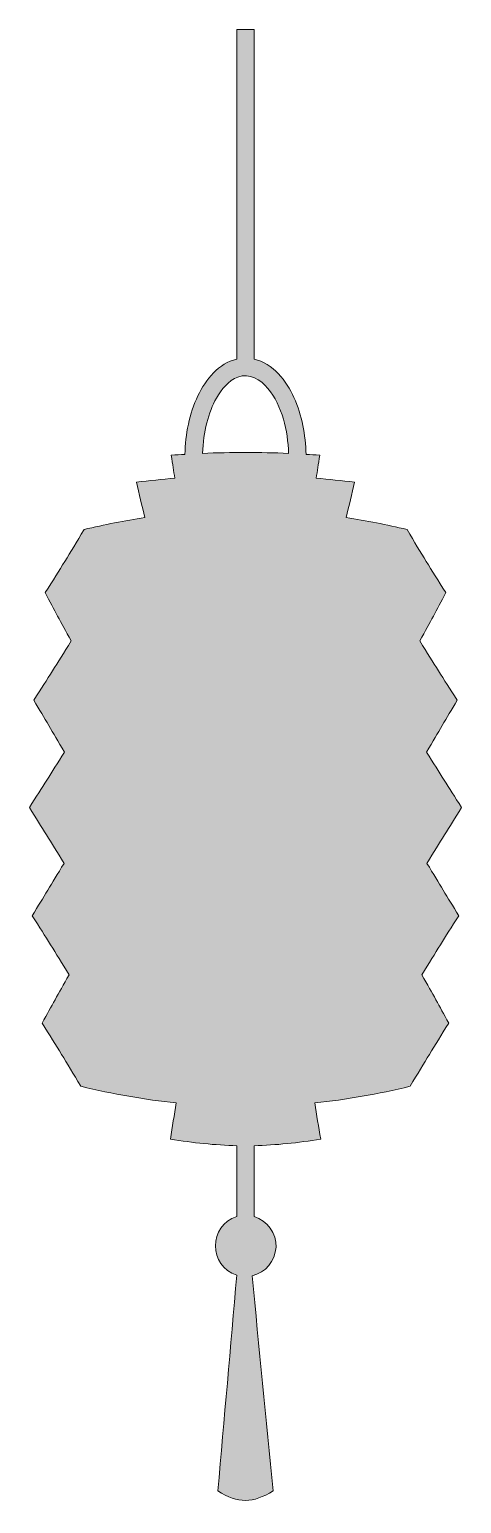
# Model space of a CAD drawing. Header units: inches. Extents: x 0 to 30, y 0 to 102.
import ezdxf

# ---------------------------------------------------------------- set-up
doc = ezdxf.new("R2010")
doc.units = ezdxf.units.IN
doc.header["$MEASUREMENT"] = 0
doc.layers.add('Layer 1', color=7, linetype='Continuous')

msp = doc.modelspace()

# ---------------------------------------------------------------- hatches: boundary and pattern name
at = {"layer": 'Layer 1', "true_color": 0x00a69c}
h = msp.add_hatch(color=134, dxfattribs=at)
h.dxf.hatch_style = 2
edge = h.paths.add_edge_path()
edge.add_spline(control_points=[(29.88, 47.86), (28.93, 49.35), (28.44, 50.12), (27.46, 51.69), (28.34, 53.18), (28.77, 53.9), (29.58, 55.28), (28.55, 56.87), (28.03, 57.69), (27, 59.36), (27.77, 60.76), (28.13, 61.43), (28.79, 62.7), (27.71, 64.41), (27.16, 65.29), (26.11, 67.06), (24.69, 67.4), (23.3, 67.67), (21.9, 67.89), (22.1, 68.7), (22.29, 69.52), (22.48, 70.33), (21.59, 70.44), (20.71, 70.53), (19.83, 70.6), (19.91, 71.11), (19.97, 71.54), (20.07, 72.19), (19.76, 72.22), (19.44, 72.24), (19.13, 72.25), (19.09, 73.59), (18.85, 74.94), (18.29, 76.17), (17.76, 77.34), (16.86, 78.53), (15.53, 78.83), (15.53, 78.83), (15.53, 101.6), (15.53, 101.6), (15.53, 101.6), (14.35, 101.6), (14.35, 101.6), (14.35, 101.6), (14.35, 78.83), (14.35, 78.83), (13.08, 78.55), (12.19, 77.43), (11.65, 76.3), (11.05, 75.05), (10.79, 73.64), (10.75, 72.25), (10.44, 72.24), (10.12, 72.22), (9.81, 72.19), (9.91, 71.54), (9.97, 71.11), (10.05, 70.6), (9.17, 70.53), (8.29, 70.44), (7.4, 70.33), (7.59, 69.52), (7.78, 68.7), (7.98, 67.89), (6.59, 67.67), (5.19, 67.4), (3.78, 67.06), (2.72, 65.29), (2.18, 64.41), (1.09, 62.7), (1.75, 61.43), (2.12, 60.76), (2.88, 59.36), (1.85, 57.69), (1.33, 56.87), (0.3, 55.28), (1.11, 53.9), (1.54, 53.18), (2.42, 51.69), (1.44, 50.12), (0.95, 49.35), (0, 47.86), (0.93, 46.37), (1.42, 45.59), (2.39, 44), (1.48, 42.5), (1.04, 41.77), (0.19, 40.38), (1.21, 38.79), (1.72, 37.97), (2.74, 36.3), (1.95, 34.9), (1.57, 34.23), (0.88, 32.97), (1.95, 31.25), (2.49, 30.37), (3.55, 28.6), (5.78, 28.06), (7.97, 27.68), (10.15, 27.45), (10.02, 26.62), (9.88, 25.79), (9.75, 24.96), (11.3, 24.69), (12.83, 24.54), (14.35, 24.5), (14.35, 24.5), (14.35, 19.6), (14.35, 19.6), (12.38, 19.03), (12.37, 16.14), (14.34, 15.56), (13.91, 10.59), (13.46, 5.62), (13.03, 0.65), (14.44, -0.22), (15.44, -0.21), (16.85, 0.65), (16.37, 5.61), (15.87, 10.56), (15.4, 15.52), (16.32, 15.72), (17, 16.54), (17.05, 17.48), (17.09, 18.44), (16.46, 19.33), (15.53, 19.6), (15.53, 19.6), (15.53, 24.5), (15.53, 24.5), (17.05, 24.54), (18.58, 24.69), (20.14, 24.96), (20, 25.79), (19.86, 26.62), (19.73, 27.45), (21.91, 27.68), (24.1, 28.06), (26.33, 28.6), (27.39, 30.37), (27.93, 31.25), (29, 32.97), (28.31, 34.23), (27.93, 34.9), (27.14, 36.3), (28.16, 37.97), (28.67, 38.79), (29.69, 40.38), (28.84, 41.77), (28.4, 42.5), (27.49, 44), (28.46, 45.59), (28.95, 46.37), (29.88, 47.86)], knot_values=[0, 0, 0, 0, 1, 1, 1, 2, 2, 2, 3, 3, 3, 4, 4, 4, 5, 5, 5, 6, 6, 6, 7, 7, 7, 8, 8, 8, 9, 9, 9, 10, 10, 10, 11, 11, 11, 12, 12, 12, 13, 13, 13, 14, 14, 14, 15, 15, 15, 16, 16, 16, 17, 17, 17, 18, 18, 18, 19, 19, 19, 20, 20, 20, 21, 21, 21, 22, 22, 22, 23, 23, 23, 24, 24, 24, 25, 25, 25, 26, 26, 26, 27, 27, 27, 28, 28, 28, 29, 29, 29, 30, 30, 30, 31, 31, 31, 32, 32, 32, 33, 33, 33, 34, 34, 34, 35, 35, 35, 36, 36, 36, 37, 37, 37, 38, 38, 38, 39, 39, 39, 40, 40, 40, 41, 41, 41, 42, 42, 42, 43, 43, 43, 44, 44, 44, 45, 45, 45, 46, 46, 46, 47, 47, 47, 48, 48, 48, 49, 49, 49, 50, 50, 50, 51, 51, 51, 51], degree=3, periodic=1)
edge = h.paths.add_edge_path()
edge.add_spline(control_points=[(14.42, 77.59), (15.23, 77.88), (15.98, 77.42), (16.48, 76.81), (17.5, 75.6), (17.86, 73.86), (17.92, 72.32), (15.93, 72.4), (13.96, 72.4), (11.97, 72.32), (12.02, 73.82), (12.39, 75.17), (12.93, 76.13), (13.27, 76.73), (13.76, 77.35), (14.42, 77.59)], knot_values=[0, 0, 0, 0, 1, 1, 1, 2, 2, 2, 3, 3, 3, 4, 4, 4, 5, 5, 5, 5], degree=3, periodic=1)

# ---------------------------------------------------------------- linework, layer by layer
at = {"layer": 'Layer 1', "lineweight": 0}
for points, knots in [([(29.88, 47.86), (28.93, 49.35), (28.44, 50.12), (27.46, 51.69), (28.34, 53.18), (28.77, 53.9), (29.58, 55.28), (28.55, 56.87), (28.03, 57.69), (27, 59.36), (27.77, 60.76), (28.13, 61.43), (28.79, 62.7), (27.71, 64.41), (27.16, 65.29), (26.11, 67.06), (24.69, 67.4), (23.3, 67.67), (21.9, 67.89), (22.1, 68.7), (22.29, 69.52), (22.48, 70.33), (21.59, 70.44), (20.71, 70.53), (19.83, 70.6), (19.91, 71.11), (19.97, 71.54), (20.07, 72.19), (19.76, 72.22), (19.44, 72.24), (19.13, 72.25), (19.09, 73.59), (18.85, 74.94), (18.29, 76.17), (17.76, 77.34), (16.86, 78.53), (15.53, 78.83), (15.53, 78.83), (15.53, 101.6), (15.53, 101.6), (15.53, 101.6), (14.35, 101.6), (14.35, 101.6), (14.35, 101.6), (14.35, 78.83), (14.35, 78.83), (13.08, 78.55), (12.19, 77.43), (11.65, 76.3), (11.05, 75.05), (10.79, 73.64), (10.75, 72.25), (10.44, 72.24), (10.12, 72.22), (9.81, 72.19), (9.91, 71.54), (9.97, 71.11), (10.05, 70.6), (9.17, 70.53), (8.29, 70.44), (7.4, 70.33), (7.59, 69.52), (7.78, 68.7), (7.98, 67.89), (6.59, 67.67), (5.19, 67.4), (3.78, 67.06), (2.72, 65.29), (2.18, 64.41), (1.09, 62.7), (1.75, 61.43), (2.12, 60.76), (2.88, 59.36), (1.85, 57.69), (1.33, 56.87), (0.3, 55.28), (1.11, 53.9), (1.54, 53.18), (2.42, 51.69), (1.44, 50.12), (0.95, 49.35), (0, 47.86), (0.93, 46.37), (1.42, 45.59), (2.39, 44), (1.48, 42.5), (1.04, 41.77), (0.19, 40.38), (1.21, 38.79), (1.72, 37.97), (2.74, 36.3), (1.95, 34.9), (1.57, 34.23), (0.88, 32.97), (1.95, 31.25), (2.49, 30.37), (3.55, 28.6), (5.78, 28.06), (7.97, 27.68), (10.15, 27.45), (10.02, 26.62), (9.88, 25.79), (9.75, 24.96), (11.3, 24.69), (12.83, 24.54), (14.35, 24.5), (14.35, 24.5), (14.35, 19.6), (14.35, 19.6), (12.38, 19.03), (12.37, 16.14), (14.34, 15.56), (13.91, 10.59), (13.46, 5.62), (13.03, 0.65), (14.44, -0.22), (15.44, -0.21), (16.85, 0.65), (16.37, 5.61), (15.87, 10.56), (15.4, 15.52), (16.32, 15.72), (17, 16.54), (17.05, 17.48), (17.09, 18.44), (16.46, 19.33), (15.53, 19.6), (15.53, 19.6), (15.53, 24.5), (15.53, 24.5), (17.05, 24.54), (18.58, 24.69), (20.14, 24.96), (20, 25.79), (19.86, 26.62), (19.73, 27.45), (21.91, 27.68), (24.1, 28.06), (26.33, 28.6), (27.39, 30.37), (27.93, 31.25), (29, 32.97), (28.31, 34.23), (27.93, 34.9), (27.14, 36.3), (28.16, 37.97), (28.67, 38.79), (29.69, 40.38), (28.84, 41.77), (28.4, 42.5), (27.49, 44), (28.46, 45.59), (28.95, 46.37), (29.88, 47.86)], [0, 0, 0, 0, 1, 1, 1, 2, 2, 2, 3, 3, 3, 4, 4, 4, 5, 5, 5, 6, 6, 6, 7, 7, 7, 8, 8, 8, 9, 9, 9, 10, 10, 10, 11, 11, 11, 12, 12, 12, 13, 13, 13, 14, 14, 14, 15, 15, 15, 16, 16, 16, 17, 17, 17, 18, 18, 18, 19, 19, 19, 20, 20, 20, 21, 21, 21, 22, 22, 22, 23, 23, 23, 24, 24, 24, 25, 25, 25, 26, 26, 26, 27, 27, 27, 28, 28, 28, 29, 29, 29, 30, 30, 30, 31, 31, 31, 32, 32, 32, 33, 33, 33, 34, 34, 34, 35, 35, 35, 36, 36, 36, 37, 37, 37, 38, 38, 38, 39, 39, 39, 40, 40, 40, 41, 41, 41, 42, 42, 42, 43, 43, 43, 44, 44, 44, 45, 45, 45, 46, 46, 46, 47, 47, 47, 48, 48, 48, 49, 49, 49, 50, 50, 50, 51, 51, 51, 51]), ([(14.42, 77.59), (15.23, 77.88), (15.98, 77.42), (16.48, 76.81), (17.5, 75.6), (17.86, 73.86), (17.92, 72.32), (15.93, 72.4), (13.96, 72.4), (11.97, 72.32), (12.02, 73.82), (12.39, 75.17), (12.93, 76.13), (13.27, 76.73), (13.76, 77.35), (14.42, 77.59)], [0, 0, 0, 0, 1, 1, 1, 2, 2, 2, 3, 3, 3, 4, 4, 4, 5, 5, 5, 5])]:
    msp.add_open_spline(points, degree=3, knots=knots, dxfattribs=at)

doc.saveas('drawing.dxf')
